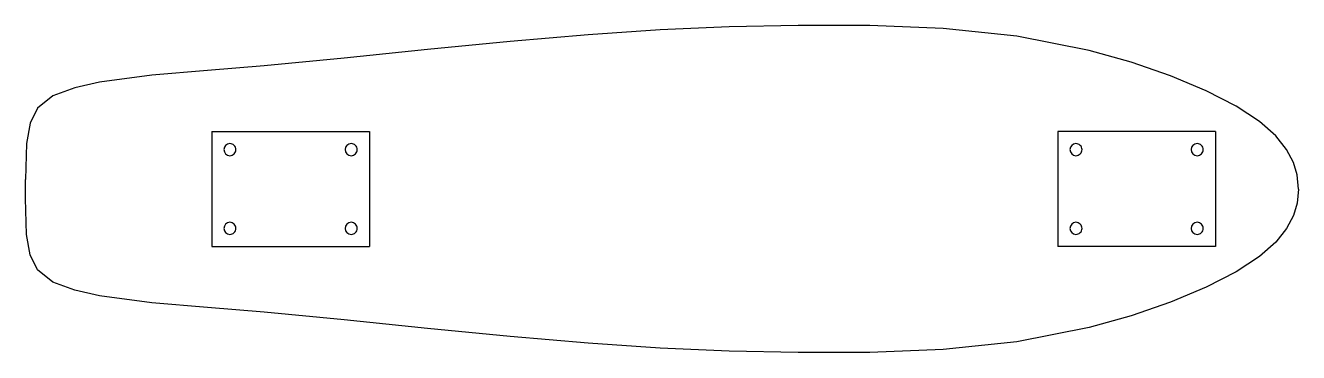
# Model space of a CAD drawing. Extents: x -333 to 333, y -86 to 86.
import ezdxf

# ---------------------------------------------------------------- set-up
doc = ezdxf.new("R2010")
doc.units = 0
doc.layers.add('LAYER_1', color=7, linetype='CONTINUOUS')

# ---------------------------------------------------------------- blocks, each defined once
blk = doc.blocks.new('AIGNBL01010002')
at = {"layer": 'LAYER_1'}
for p, q in [((-238.0997, 62.0724), (-267.1189, 59.5805)), ((-208.3459, 64.58), (-238.0997, 62.0724)), ((-294.6628, 55.9869), (-307.6034, 53.0696)), ((-267.1189, 59.5805), (-294.6628, 55.9869)), ((-318.994, 48.7474), (-327.1135, 42.3647)), ((-307.6034, 53.0696), (-318.994, 48.7474)), ((-327.1135, 42.3647), (-330.9054, 34.5564)), ((-330.9054, 34.5564), (-332.752, 23.9159)), ((-332.752, 23.9159), (-333.3747, 4.9051))]:
    blk.add_line(p, q, dxfattribs=at)
blk = doc.blocks.new('AIGNBL01010003')
at = {"layer": 'LAYER_1'}
for p, q in [((-38.7325, 80.8421), (-79.5214, 77.3229)), ((-0.9055, 83.3425), (-38.7325, 80.8421)), ((35.1281, 84.9156), (-0.9055, 83.3425)), ((71.3402, 85.7112), (35.1281, 84.9156)), ((108.8509, 85.688), (71.3402, 85.7112)), ((147.2296, 84.1037), (108.8509, 85.688)), ((185.7523, 80.0384), (147.2296, 84.1037)), ((223.7007, 72.6037), (185.7523, 80.0384)), ((-79.5214, 77.3229), (-122.7851, 73.0584)), ((-166.4312, 68.618), (-208.3459, 64.58)), ((-122.7851, 73.0584), (-166.4312, 68.618)), ((245.6935, 66.4266), (223.7007, 72.6037)), ((266.3338, 59.2753), (245.6935, 66.4266)), ((284.9125, 51.4652), (266.3338, 59.2753)), ((300.6952, 43.3472), (284.9125, 51.4652)), ((312.9063, 35.3594), (300.6952, 43.3472)), ((321.4333, 27.8009), (312.9063, 35.3594)), ((327.0898, 20.6964), (321.4333, 27.8009)), ((330.7171, 13.9371), (327.0898, 20.6964)), ((332.7115, 7.4969), (330.7171, 13.9371)), ((333.3753, 0), (332.7115, 7.4969))]:
    blk.add_line(p, q, dxfattribs=at)
blk = doc.blocks.new('AIGNBL01010004')
at = {"layer": 'LAYER_1'}
for p, q in [((333.3753, 0), (332.7115, -7.4969)), ((332.7115, -7.4969), (330.7171, -13.9371)), ((330.7171, -13.9371), (327.0898, -20.6964)), ((327.0898, -20.6964), (321.4333, -27.8009)), ((321.4333, -27.8009), (312.9063, -35.3594)), ((312.9063, -35.3594), (300.6952, -43.3472)), ((300.6952, -43.3472), (284.9125, -51.4652)), ((284.9125, -51.4652), (266.3338, -59.2753)), ((266.3338, -59.2753), (245.6935, -66.4266)), ((-166.4312, -68.618), (-208.3459, -64.58)), ((245.6935, -66.4266), (223.7007, -72.6037)), ((-122.7851, -73.0584), (-166.4312, -68.618)), ((-79.5214, -77.3231), (-122.7851, -73.0584)), ((223.7007, -72.6037), (185.7523, -80.0385)), ((-38.7325, -80.8423), (-79.5214, -77.3231)), ((-0.9055, -83.3424), (-38.7325, -80.8423)), ((35.1281, -84.9154), (-0.9055, -83.3424)), ((71.3402, -85.7112), (35.1281, -84.9154)), ((108.8509, -85.6878), (71.3402, -85.7112)), ((147.2296, -84.1037), (108.8509, -85.6878)), ((185.7523, -80.0385), (147.2296, -84.1037))]:
    blk.add_line(p, q, dxfattribs=at)
blk = doc.blocks.new('AIGNBL01010005')
at = {"layer": 'LAYER_1'}
for p, q in [((-332.752, -23.9159), (-333.3747, -4.9051)), ((-330.9054, -34.5564), (-332.752, -23.9159)), ((-327.1135, -42.3647), (-330.9054, -34.5564)), ((-318.994, -48.7474), (-327.1135, -42.3647)), ((-307.6034, -53.0696), (-318.994, -48.7474)), ((-294.6628, -55.9869), (-307.6034, -53.0696)), ((-267.1189, -59.5805), (-294.6628, -55.9869)), ((-238.0997, -62.0724), (-267.1189, -59.5805)), ((-208.3459, -64.58), (-238.0997, -62.0724))]:
    blk.add_line(p, q, dxfattribs=at)
blk = doc.blocks.new('AIGNBL01010006')
at = {"layer": 'LAYER_1'}
blk.add_line((-235.8175, 30.1625), (-153.2675, 30.1625), dxfattribs=at)
blk = doc.blocks.new('AIGNBL01010007')
at = {"layer": 'LAYER_1'}
blk.add_line((-235.8175, -30.1625), (-153.2675, -30.1625), dxfattribs=at)
blk = doc.blocks.new('AIGNBL01010008')
at = {"layer": 'LAYER_1'}
blk.add_line((-235.8175, 30.1625), (-235.8175, -30.1625), dxfattribs=at)
blk = doc.blocks.new('AIGNBL01010009')
at = {"layer": 'LAYER_1'}
blk.add_line((-153.2675, 30.1625), (-153.2675, -30.1625), dxfattribs=at)
blk = doc.blocks.new('AIGNBL0101000A')
at = {"layer": 'LAYER_1'}
blk.add_line((289.8338, 30.1625), (207.2838, 30.1625), dxfattribs=at)
blk = doc.blocks.new('AIGNBL0101000B')
at = {"layer": 'LAYER_1'}
blk.add_line((289.8338, -30.1625), (207.2838, -30.1625), dxfattribs=at)
blk = doc.blocks.new('AIGNBL0101000C')
at = {"layer": 'LAYER_1'}
blk.add_line((289.8338, 30.1625), (289.8338, -30.1625), dxfattribs=at)
blk = doc.blocks.new('AIGNBL0101000D')
at = {"layer": 'LAYER_1'}
blk.add_line((207.2838, 30.1625), (207.2838, -30.1625), dxfattribs=at)
blk = doc.blocks.new('AIGNBL0101000E')
at = {"layer": 'LAYER_1'}
for p, q in [((-333.3753, 2.7612), (-333.3747, 4.9051)), ((-333.3747, 0), (-333.3753, 2.7612))]:
    blk.add_line(p, q, dxfattribs=at)
blk = doc.blocks.new('AIGNBL0101000F')
at = {"layer": 'LAYER_1'}
for p, q in [((-333.3752, -2.1725), (-333.3747, 0)), ((-333.3747, -4.9051), (-333.3752, -2.1725))]:
    blk.add_line(p, q, dxfattribs=at)
blk = doc.blocks.new('AIGNBL01010010')
at = {"layer": 'LAYER_1'}
for start, end in [(90.0002252, 179.9997748), (180.0002252, 269.9997748), (359.9997748, 90.0002252), (269.9997748, 0.0002252)]:
    blk.add_arc((-226.2925, 20.6375), 3.175, start, end, dxfattribs=at)
blk = doc.blocks.new('AIGNBL01010011')
at = {"layer": 'LAYER_1'}
for start, end in [(90.0002252, 179.9997748), (359.9997748, 90.0002252), (180.0002252, 269.9997748), (269.9997748, 0.0002252)]:
    blk.add_arc((-226.2925, -20.6375), 3.175, start, end, dxfattribs=at)
blk = doc.blocks.new('AIGNBL01010012')
at = {"layer": 'LAYER_1'}
for start, end in [(90.0002252, 179.9997748), (180.0002252, 269.9997748), (359.9997748, 90.0002252), (269.9997748, 0.0002252)]:
    blk.add_arc((-162.7925, 20.6375), 3.175, start, end, dxfattribs=at)
blk = doc.blocks.new('AIGNBL01010013')
at = {"layer": 'LAYER_1'}
for start, end in [(90.0002252, 179.9997748), (359.9997748, 90.0002252), (180.0002252, 269.9997748), (269.9997748, 0.0002252)]:
    blk.add_arc((-162.7925, -20.6375), 3.175, start, end, dxfattribs=at)
blk = doc.blocks.new('AIGNBL01010014')
at = {"layer": 'LAYER_1'}
for start, end in [(90.0001461, 179.9998539), (180.0001461, 269.9998539), (359.9998539, 90.000146), (269.9998539, 0.0001461)]:
    blk.add_arc((216.8088, 20.6375), 3.175, start, end, dxfattribs=at)
blk = doc.blocks.new('AIGNBL01010015')
at = {"layer": 'LAYER_1'}
for start, end in [(90.000146, 179.9998539), (359.9998539, 90.000146), (180.0001461, 269.9998539), (269.9998539, 0.0001461)]:
    blk.add_arc((216.8088, -20.6375), 3.175, start, end, dxfattribs=at)
blk = doc.blocks.new('AIGNBL01010016')
at = {"layer": 'LAYER_1'}
for start, end in [(90.000146, 179.9998539), (359.9998539, 90.000146), (180.0001461, 269.9998539), (269.9998539, 0.0001461)]:
    blk.add_arc((280.3088, -20.6375), 3.175, start, end, dxfattribs=at)
blk = doc.blocks.new('AIGNBL01010017')
at = {"layer": 'LAYER_1'}
for start, end in [(90.0001461, 179.9998539), (180.0001461, 269.9998539), (359.9998539, 90.000146), (269.9998539, 0.0001461)]:
    blk.add_arc((280.3088, 20.6375), 3.175, start, end, dxfattribs=at)

msp = doc.modelspace()

# ---------------------------------------------------------------- block references
at = {"layer": 'LAYER_1'}
for name in ['AIGNBL01010003', 'AIGNBL01010002', 'AIGNBL01010006', 'AIGNBL01010008', 'AIGNBL01010009', 'AIGNBL0101000A', 'AIGNBL0101000D', 'AIGNBL0101000C', 'AIGNBL01010010', 'AIGNBL01010012', 'AIGNBL01010014', 'AIGNBL01010017', 'AIGNBL0101000E', 'AIGNBL0101000F', 'AIGNBL01010004', 'AIGNBL01010005', 'AIGNBL01010011', 'AIGNBL01010013', 'AIGNBL01010015', 'AIGNBL01010016', 'AIGNBL01010007', 'AIGNBL0101000B']:
    msp.add_blockref(name, (0, 0), dxfattribs=at)

doc.saveas('drawing.dxf')
